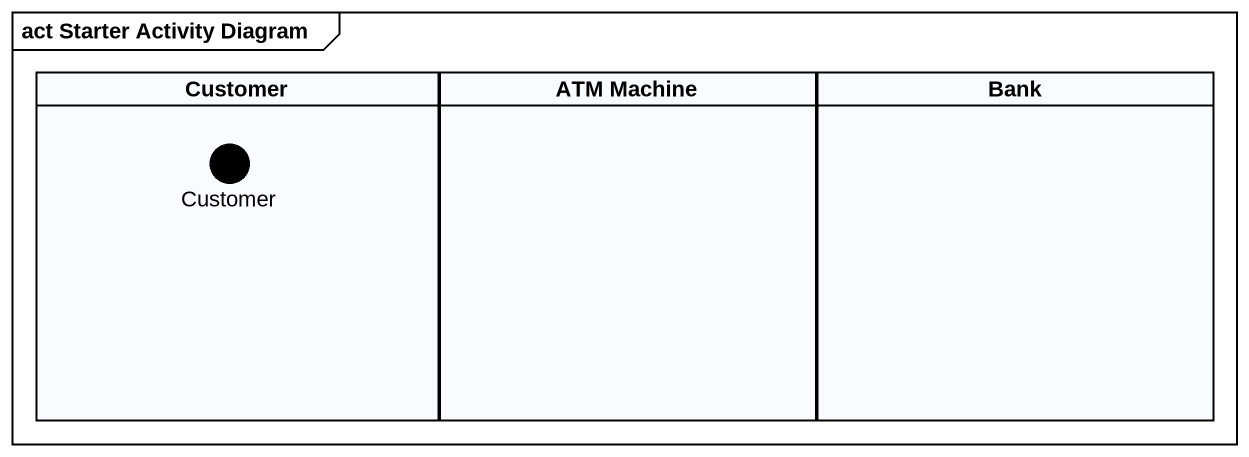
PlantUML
@startuml
mainframe act Starter Activity Diagram
hide empty description
state Customer <<partition>> {
  state "Customer" as Customer_2 <<start>>
}
state "ATM Machine" as ATM_Machine <<partition>>
state Bank <<partition>>
@enduml
